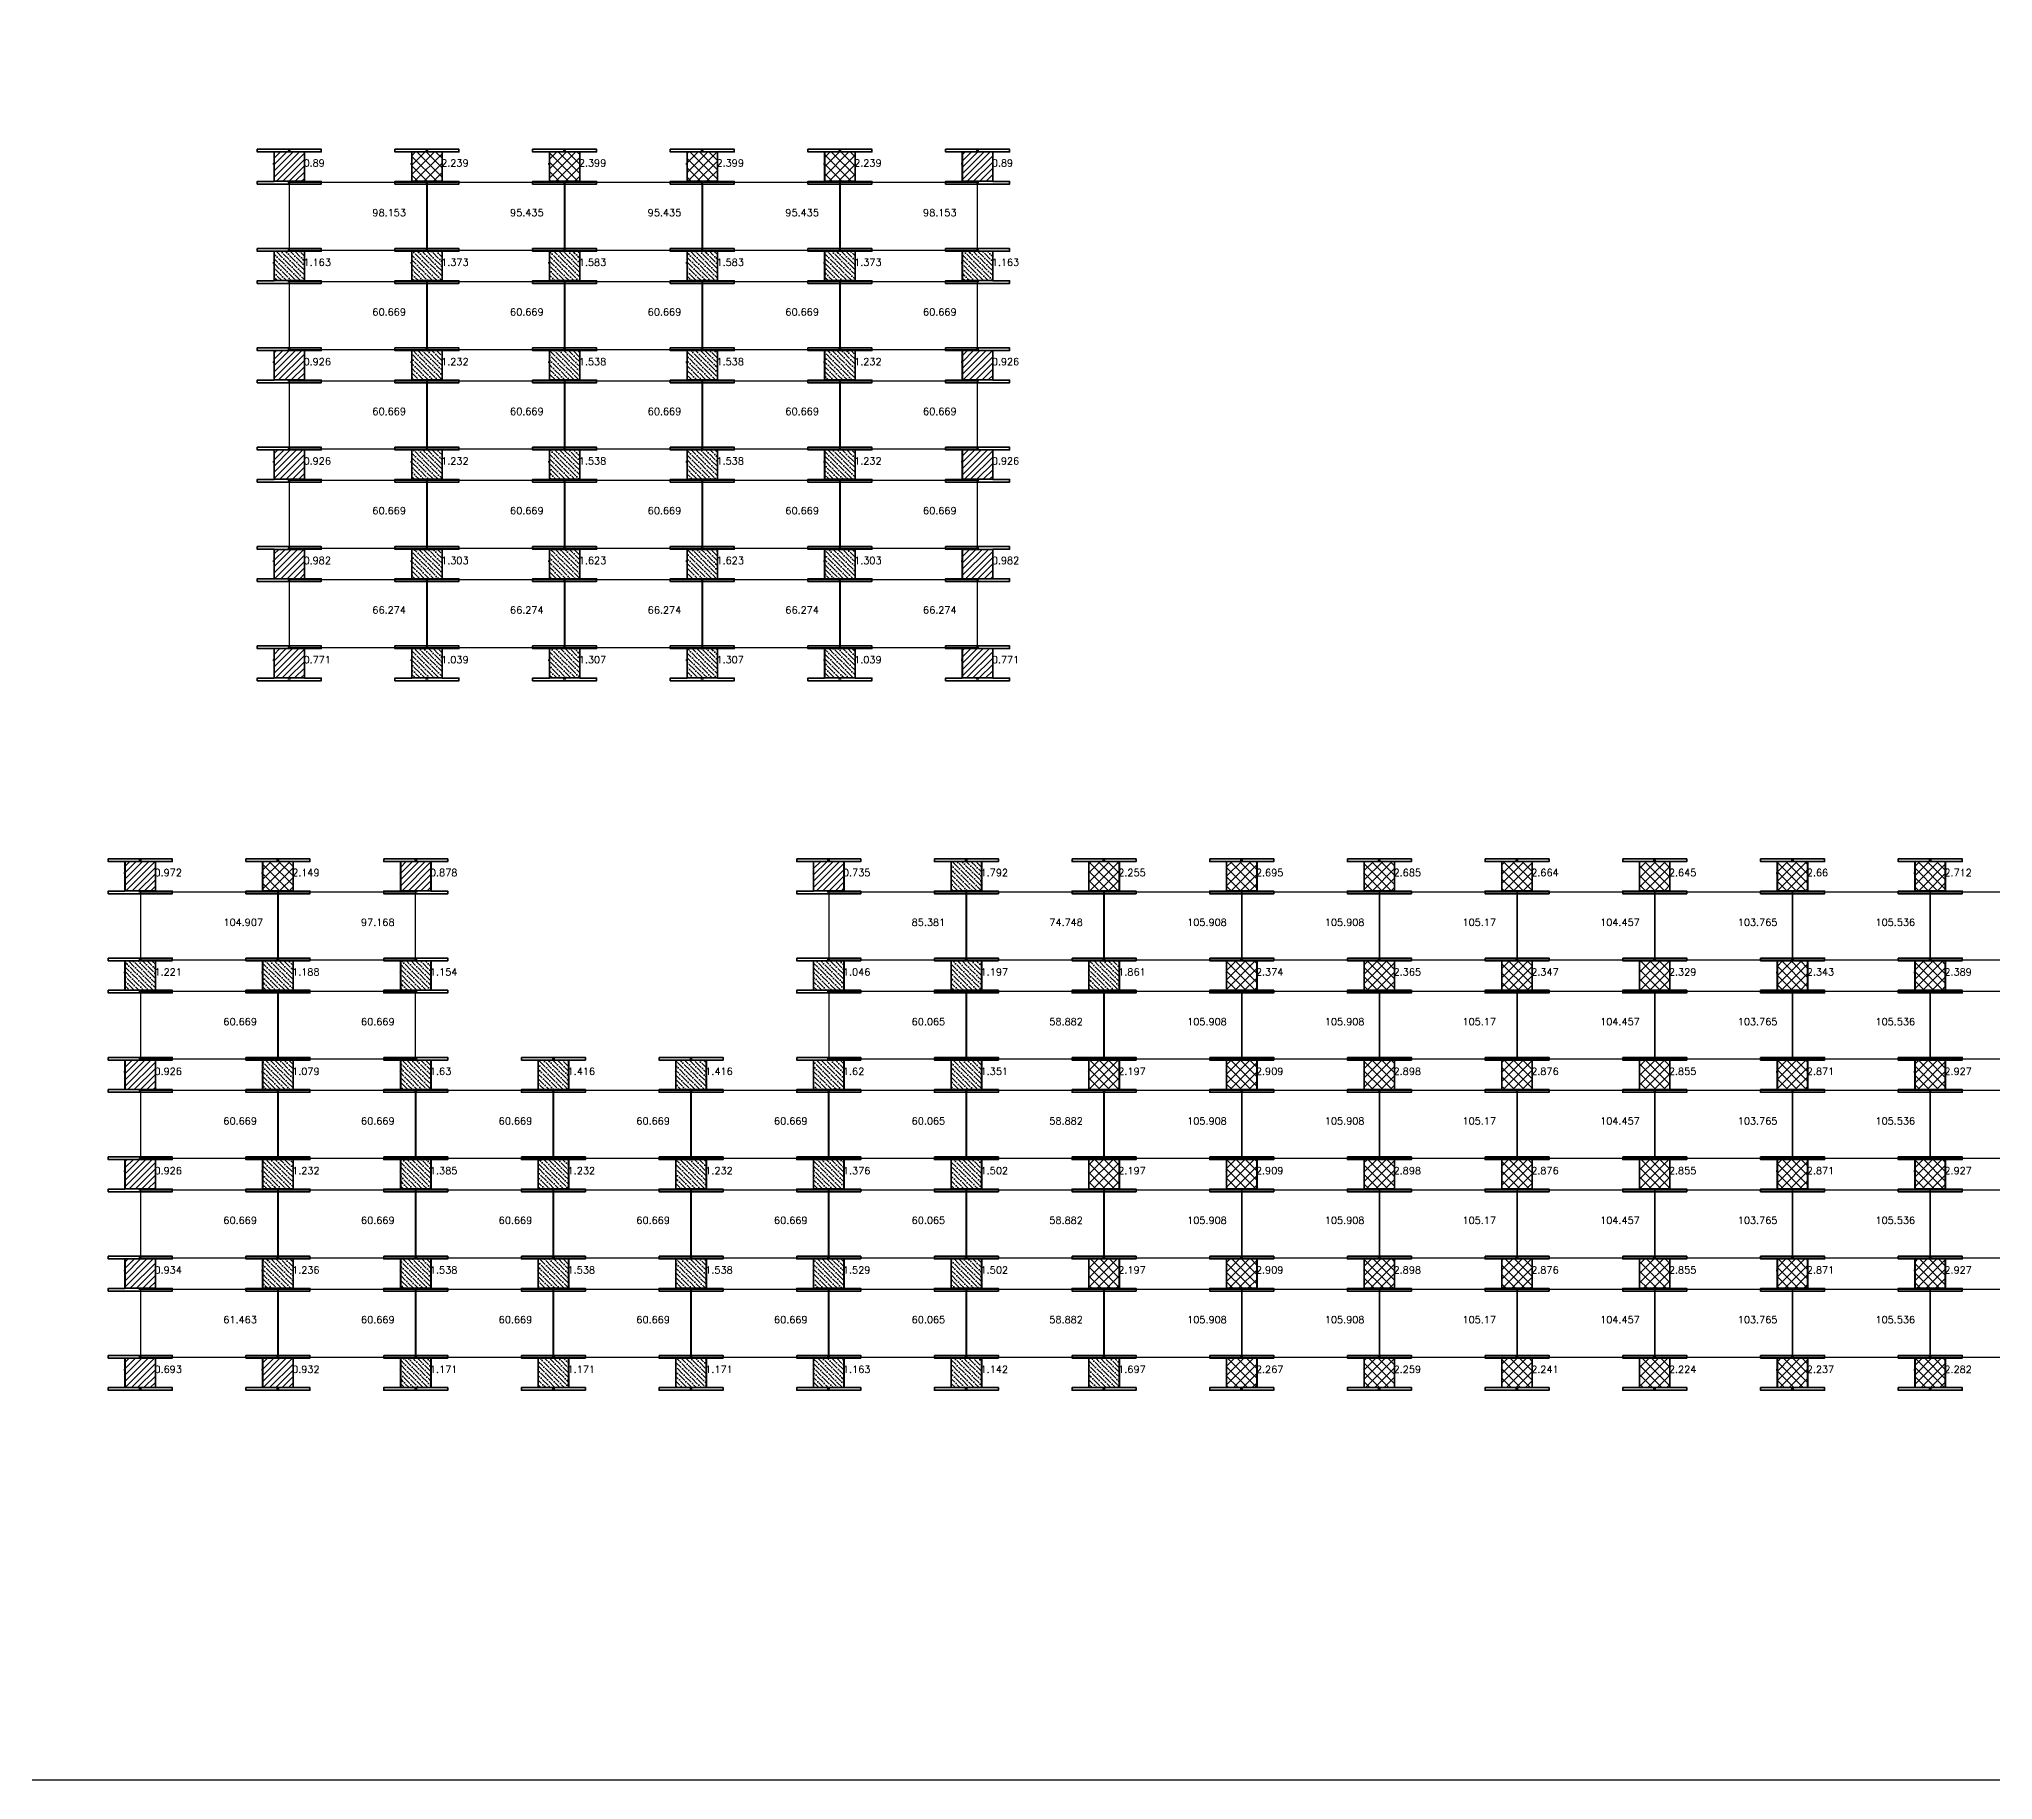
# Model space of a CAD drawing. Header units: inches. Extents: x 4487 to 8387, y 819 to 2897.
# Drawn here: x 6221 to 7321, y 819 to 1799 of the extents above; entities that cross this region are included whole.
import ezdxf

# ---------------------------------------------------------------- set-up
doc = ezdxf.new("R2010")
doc.units = ezdxf.units.IN
doc.header["$LTSCALE"] = 50
doc.header["$MEASUREMENT"] = 0
for name, color, linetype, lineweight in [('E-PANELS', 140, 'Continuous', 30), ('E3-ECOFEET', 254, 'Continuous', 35), ('HATCH 1', 5, 'Continuous', 35), ('HATCH 2', 140, 'Continuous', 35), ('HATCH 3', 30, 'Continuous', 35)]:
    doc.layers.add(name, color=color, linetype=linetype, lineweight=lineweight)
doc.layers.add('EF3 TEXT', color=7, linetype='Continuous', plot=False)
doc.layers.add('IFI PERIMETER', color=231, linetype='FENCE')
doc.styles.add('mytext', font='romans.shx')
doc.styles.get("Standard").update_dxf_attribs({"font": 'arial.ttf'})
doc.linetypes.add('FENCE', pattern='A,0.5,-0.1,["X",Standard,S=0.1,R=0,X=-0.035,Y=-0.05],-0.1', length=0.7)

# ---------------------------------------------------------------- blocks, each defined once
blk = doc.blocks.new('EF3_HATCH_3')
at = {"layer": 'HATCH 3'}
h = blk.add_hatch(dxfattribs=at)
h.set_pattern_fill('ANSI37', color=256, scale=30)
h.set_pattern_definition([(45, (-119.168, -90.9187), (-2.65165, 2.65165), []), (135, (-119.168, -90.9187), (-2.65165, -2.65165), [])])
h.paths.add_polyline_path([(-8.5, -8.25), (8.5, -8.25), (8.5, 8.25), (-8.5, 8.25)])
blk.add_lwpolyline([(-8.5, -8.25), (8.5, -8.25), (8.5, 8.25), (-8.5, 8.25)], close=True, dxfattribs=at)
blk = doc.blocks.new('EF3_HATCH_1')
at = {"layer": 'HATCH 1'}
h = blk.add_hatch(dxfattribs=at)
h.set_pattern_fill('ANSI31', color=256, scale=20)
h.set_pattern_definition([(45, (-119.168, -90.9187), (-1.767767, 1.767767), [])])
h.paths.add_polyline_path([(-8.5, -8.25), (8.5, -8.25), (8.5, 8.25), (-8.5, 8.25)])
blk.add_lwpolyline([(-8.5, -8.25), (8.5, -8.25), (8.5, 8.25), (-8.5, 8.25)], close=True, dxfattribs=at)
blk = doc.blocks.new('EF3_HATCH_2')
at = {"layer": 'HATCH 2'}
h = blk.add_hatch(dxfattribs=at)
h.set_pattern_fill('ANSI36', color=256, scale=15, angle=90)
h.set_pattern_definition([(135, (-119.168, -90.9187), (-3.64602, 0.994369), [4.6875, -0.9375, 0, -0.9375])])
h.paths.add_polyline_path([(-8.5, -8.25), (8.5, -8.25), (8.5, 8.25), (-8.5, 8.25)])
blk.add_lwpolyline([(-8.5, -8.25), (8.5, -8.25), (8.5, 8.25), (-8.5, 8.25)], close=True, dxfattribs=at)
blk = doc.blocks.new('JA 320W 10DEG')
at = {"layer": 'E-PANELS'}
blk.add_lwpolyline([(0, 0), (77.01, 0), (77.01, -38.44), (0, -38.44)], close=True, dxfattribs=at)
blk = doc.blocks.new('*U1')
at = {"layer": 'E3-ECOFEET', "color": 5}
for points in [[(0, 0), (0, -1.5), (9.4, -1.5), (9.4, -18.1), (0, -18.1), (0, -19.6), (36, -19.6), (36, -18.1), (26.6, -18.1), (26.6, -1.5), (36, -1.5), (36, 0), (0, 0)], [(8.8, -8.1), (8.9, -8.1)]]:
    blk.add_lwpolyline(points, dxfattribs=at)
at = {"layer": 'E3-ECOFEET'}
for points in [[(17.2, -1), (17.7, -1), (17.7, -0.5)], [(18.2, -0.5), (18.2, -1), (18.7, -1)], [(17.2, -18.5), (17.7, -18.5), (17.7, -19)], [(18.2, -19), (18.2, -18.5), (18.7, -18.5)]]:
    blk.add_lwpolyline(points, dxfattribs=at)

msp = doc.modelspace()

# ---------------------------------------------------------------- linework, layer by layer
at = {"layer": 'IFI PERIMETER'}
msp.add_lwpolyline([(8387.3, 2779.4), (4487.1, 2779.4), (4487.1, 819.1), (8387.3, 819.1)], close=True, dxfattribs=at)

# ---------------------------------------------------------------- block references
at = {"layer": 'E-PANELS'}
for p in [(6361.8, 1718.7), (6439.4, 1718.7), (6516.9, 1718.7), (6594.4, 1718.7), (6671.9, 1718.7), (6361.8, 1662.8), (6439.4, 1662.8), (6516.9, 1662.8), (6594.4, 1662.8), (6671.9, 1662.8), (6361.8, 1606.9), (6439.4, 1606.9), (6516.9, 1606.9), (6594.4, 1606.9), (6671.9, 1606.9), (6361.8, 1550.9), (6439.4, 1550.9), (6516.9, 1550.9), (6594.4, 1550.9), (6671.9, 1550.9), (6361.8, 1495), (6439.4, 1495), (6516.9, 1495), (6594.4, 1495), (6671.9, 1495), (6278, 1319.2), (6355.5, 1319.2), (6665.5, 1319.2), (6743, 1319.2), (6820.6, 1319.2), (6898.1, 1319.2), (6975.6, 1319.2), (7053.1, 1319.2), (7130.6, 1319.2), (7208.1, 1319.2), (7285.6, 1319.2), (6278, 1263.3), (6355.5, 1263.3), (6665.5, 1263.3), (6743, 1263.3), (6820.6, 1263.3), (6898.1, 1263.3), (6975.6, 1263.3), (7053.1, 1263.3), (7130.6, 1263.3), (7208.1, 1263.3), (7285.6, 1263.3), (6278, 1207.4), (6355.5, 1207.4), (6433, 1207.4), (6510.5, 1207.4), (6588, 1207.4), (6665.5, 1207.4), (6743, 1207.4), (6820.6, 1207.4), (6898.1, 1207.4), (6975.6, 1207.4), (7053.1, 1207.4), (7130.6, 1207.4), (7208.1, 1207.4), (7285.6, 1207.4), (6278, 1151.4), (6355.5, 1151.4), (6433, 1151.4), (6510.5, 1151.4), (6588, 1151.4), (6665.5, 1151.4), (6743, 1151.4), (6820.6, 1151.4), (6898.1, 1151.4), (6975.6, 1151.4), (7053.1, 1151.4), (7130.6, 1151.4), (7208.1, 1151.4), (7285.6, 1151.4), (6278, 1095.5), (6355.5, 1095.5), (6433, 1095.5), (6510.5, 1095.5), (6588, 1095.5), (6665.5, 1095.5), (6743, 1095.5), (6820.6, 1095.5), (6898.1, 1095.5), (6975.6, 1095.5), (7053.1, 1095.5), (7130.6, 1095.5), (7208.1, 1095.5), (7285.6, 1095.5)]:
    msp.add_blockref('JA 320W 10DEG', p, dxfattribs=at)
at = {"layer": 'E3-ECOFEET'}
for p in [(6343.6, 1737.2), (6421.1, 1737.2), (6498.6, 1737.2), (6576.1, 1737.2), (6653.6, 1737.2), (6731.1, 1737.2), (6343.6, 1681.3), (6421.1, 1681.3), (6498.6, 1681.3), (6576.1, 1681.3), (6653.6, 1681.3), (6731.1, 1681.3), (6343.6, 1625.4), (6421.1, 1625.4), (6498.6, 1625.4), (6576.1, 1625.4), (6653.6, 1625.4), (6731.1, 1625.4), (6343.6, 1569.4), (6421.1, 1569.4), (6498.6, 1569.4), (6576.1, 1569.4), (6653.6, 1569.4), (6731.1, 1569.4), (6343.6, 1513.5), (6421.1, 1513.5), (6498.6, 1513.5), (6576.1, 1513.5), (6653.6, 1513.5), (6731.1, 1513.5), (6343.6, 1457.6), (6421.1, 1457.6), (6498.6, 1457.6), (6576.1, 1457.6), (6653.6, 1457.6), (6731.1, 1457.6), (6259.7, 1337.7), (6337.2, 1337.7), (6414.8, 1337.7), (6647.3, 1337.7), (6724.8, 1337.7), (6802.3, 1337.7), (6879.8, 1337.7), (6957.3, 1337.7), (7034.8, 1337.7), (7112.3, 1337.7), (7189.9, 1337.7), (7267.4, 1337.7), (6259.7, 1281.8), (6337.2, 1281.8), (6414.8, 1281.8), (6647.3, 1281.8), (6724.8, 1281.8), (6802.3, 1281.8), (6879.8, 1281.8), (6957.3, 1281.8), (7034.8, 1281.8), (7112.3, 1281.8), (7189.9, 1281.8), (7267.4, 1281.8), (6259.7, 1225.9), (6337.2, 1225.9), (6414.8, 1225.9), (6492.3, 1225.9), (6569.8, 1225.9), (6647.3, 1225.9), (6724.8, 1225.9), (6802.3, 1225.9), (6879.8, 1225.9), (6957.3, 1225.9), (7034.8, 1225.9), (7112.3, 1225.9), (7189.9, 1225.9), (7267.4, 1225.9), (6259.7, 1169.9), (6337.2, 1169.9), (6414.8, 1169.9), (6492.3, 1169.9), (6569.8, 1169.9), (6647.3, 1169.9), (6724.8, 1169.9), (6802.3, 1169.9), (6879.8, 1169.9), (6957.3, 1169.9), (7034.8, 1169.9), (7112.3, 1169.9), (7189.9, 1169.9), (7267.4, 1169.9), (6259.7, 1114), (6337.2, 1114), (6414.8, 1114), (6492.3, 1114), (6569.8, 1114), (6647.3, 1114), (6724.8, 1114), (6802.3, 1114), (6879.8, 1114), (6957.3, 1114), (7034.8, 1114), (7112.3, 1114), (7189.9, 1114), (7267.4, 1114), (6259.7, 1058.1), (6337.2, 1058.1), (6414.8, 1058.1), (6492.3, 1058.1), (6569.8, 1058.1), (6647.3, 1058.1), (6724.8, 1058.1), (6802.3, 1058.1), (6879.8, 1058.1), (6957.3, 1058.1), (7034.8, 1058.1), (7112.3, 1058.1), (7189.9, 1058.1), (7267.4, 1058.1)]:
    msp.add_blockref('*U1', p, dxfattribs=at)
at = {"layer": 'HATCH 1'}
for p in [(6361.6, 1727.5), (6749.1, 1727.5), (6361.6, 1615.6), (6749.1, 1615.6), (6361.6, 1559.7), (6749.1, 1559.7), (6361.6, 1503.7), (6749.1, 1503.7), (6361.6, 1447.8), (6749.1, 1447.8), (6277.7, 1328), (6432.8, 1328), (6665.3, 1328), (6277.7, 1216.1), (6277.7, 1160.2), (6277.7, 1104.2), (6277.7, 1048.3), (6355.2, 1048.3)]:
    msp.add_blockref('EF3_HATCH_1', p, dxfattribs=at)
at = {"layer": 'HATCH 2'}
for p in [(6361.6, 1671.5), (6439.1, 1671.5), (6516.6, 1671.5), (6594.1, 1671.5), (6671.6, 1671.5), (6749.1, 1671.5), (6439.1, 1615.6), (6516.6, 1615.6), (6594.1, 1615.6), (6671.6, 1615.6), (6439.1, 1559.7), (6516.6, 1559.7), (6594.1, 1559.7), (6671.6, 1559.7), (6439.1, 1503.7), (6516.6, 1503.7), (6594.1, 1503.7), (6671.6, 1503.7), (6439.1, 1447.8), (6516.6, 1447.8), (6594.1, 1447.8), (6671.6, 1447.8), (6742.8, 1328), (6277.7, 1272), (6355.2, 1272), (6432.8, 1272), (6665.3, 1272), (6742.8, 1272), (6820.3, 1272), (6355.2, 1216.1), (6432.8, 1216.1), (6510.3, 1216.1), (6587.8, 1216.1), (6665.3, 1216.1), (6742.8, 1216.1), (6355.2, 1160.2), (6432.8, 1160.2), (6510.3, 1160.2), (6587.8, 1160.2), (6665.3, 1160.2), (6742.8, 1160.2), (6355.2, 1104.2), (6432.8, 1104.2), (6510.3, 1104.2), (6587.8, 1104.2), (6665.3, 1104.2), (6742.8, 1104.2), (6432.8, 1048.3), (6510.3, 1048.3), (6587.8, 1048.3), (6665.3, 1048.3), (6742.8, 1048.3), (6820.3, 1048.3)]:
    msp.add_blockref('EF3_HATCH_2', p, dxfattribs=at)
at = {"layer": 'HATCH 3'}
for p in [(6439.1, 1727.5), (6516.6, 1727.5), (6594.1, 1727.5), (6671.6, 1727.5), (6355.2, 1328), (6820.3, 1328), (6897.8, 1328), (6975.3, 1328), (7052.8, 1328), (7130.3, 1328), (7207.9, 1328), (7285.4, 1328), (6897.8, 1272), (6975.3, 1272), (7052.8, 1272), (7130.3, 1272), (7207.9, 1272), (7285.4, 1272), (6820.3, 1216.1), (6897.8, 1216.1), (6975.3, 1216.1), (7052.8, 1216.1), (7130.3, 1216.1), (7207.9, 1216.1), (7285.4, 1216.1), (6820.3, 1160.2), (6897.8, 1160.2), (6975.3, 1160.2), (7052.8, 1160.2), (7130.3, 1160.2), (7207.9, 1160.2), (7285.4, 1160.2), (6820.3, 1104.2), (6897.8, 1104.2), (6975.3, 1104.2), (7052.8, 1104.2), (7130.3, 1104.2), (7207.9, 1104.2), (7285.4, 1104.2), (6897.8, 1048.3), (6975.3, 1048.3), (7052.8, 1048.3), (7130.3, 1048.3), (7207.9, 1048.3), (7285.4, 1048.3)]:
    msp.add_blockref('EF3_HATCH_3', p, dxfattribs=at)

# ---------------------------------------------------------------- texts
at = {"layer": 'EF3 TEXT', "style": 'mytext'}
for s, p in [('0.89', (6369.6, 1727.5)), ('2.239', (6447.1, 1727.5)), ('2.399', (6524.6, 1727.5)), ('2.399', (6602.1, 1727.5)), ('2.239', (6679.6, 1727.5)), ('0.89', (6757.1, 1727.5)), ('98.153', (6408.4, 1699.5)), ('95.435', (6485.9, 1699.5)), ('95.435', (6563.4, 1699.5)), ('95.435', (6640.9, 1699.5)), ('98.153', (6718.4, 1699.5)), ('1.163', (6369.6, 1671.5)), ('1.373', (6447.1, 1671.5)), ('1.583', (6524.6, 1671.5)), ('1.583', (6602.1, 1671.5)), ('1.373', (6679.6, 1671.5)), ('1.163', (6757.1, 1671.5)), ('60.669', (6408.4, 1643.6)), ('60.669', (6485.9, 1643.6)), ('60.669', (6563.4, 1643.6)), ('60.669', (6640.9, 1643.6)), ('60.669', (6718.4, 1643.6)), ('0.926', (6369.6, 1615.6)), ('1.232', (6447.1, 1615.6)), ('1.538', (6524.6, 1615.6)), ('1.538', (6602.1, 1615.6)), ('1.232', (6679.6, 1615.6)), ('0.926', (6757.1, 1615.6)), ('60.669', (6408.4, 1587.6)), ('60.669', (6485.9, 1587.6)), ('60.669', (6563.4, 1587.6)), ('60.669', (6640.9, 1587.6)), ('60.669', (6718.4, 1587.6)), ('0.926', (6369.6, 1559.7)), ('1.232', (6447.1, 1559.7)), ('1.538', (6524.6, 1559.7)), ('1.538', (6602.1, 1559.7)), ('1.232', (6679.6, 1559.7)), ('0.926', (6757.1, 1559.7)), ('60.669', (6408.4, 1531.7)), ('60.669', (6485.9, 1531.7)), ('60.669', (6563.4, 1531.7)), ('60.669', (6640.9, 1531.7)), ('60.669', (6718.4, 1531.7)), ('0.982', (6369.6, 1503.7)), ('1.303', (6447.1, 1503.7)), ('1.623', (6524.6, 1503.7)), ('1.623', (6602.1, 1503.7)), ('1.303', (6679.6, 1503.7)), ('0.982', (6757.1, 1503.7)), ('66.274', (6408.4, 1475.8)), ('66.274', (6485.9, 1475.8)), ('66.274', (6563.4, 1475.8)), ('66.274', (6640.9, 1475.8)), ('66.274', (6718.4, 1475.8)), ('0.771', (6369.6, 1447.8)), ('1.039', (6447.1, 1447.8)), ('1.307', (6524.6, 1447.8)), ('1.307', (6602.1, 1447.8)), ('1.039', (6679.6, 1447.8)), ('0.771', (6757.1, 1447.8)), ('0.972', (6285.7, 1328)), ('2.149', (6363.2, 1328)), ('0.878', (6440.8, 1328)), ('0.735', (6673.3, 1328)), ('1.792', (6750.8, 1328)), ('2.255', (6828.3, 1328)), ('2.695', (6905.8, 1328)), ('2.685', (6983.3, 1328)), ('2.664', (7060.8, 1328)), ('2.645', (7138.3, 1328)), ('2.66', (7215.9, 1328)), ('2.712', (7293.4, 1328)), ('104.907', (6324.5, 1300)), ('97.168', (6402, 1300)), ('85.381', (6712, 1300)), ('74.748', (6789.5, 1300)), ('105.908', (6867.1, 1300)), ('105.908', (6944.6, 1300)), ('105.17', (7022.1, 1300)), ('104.457', (7099.6, 1300)), ('103.765', (7177.1, 1300)), ('105.536', (7254.6, 1300)), ('1.221', (6285.7, 1272)), ('1.188', (6363.2, 1272)), ('1.154', (6440.8, 1272)), ('1.046', (6673.3, 1272)), ('1.197', (6750.8, 1272)), ('1.861', (6828.3, 1272)), ('2.374', (6905.8, 1272)), ('2.365', (6983.3, 1272)), ('2.347', (7060.8, 1272)), ('2.329', (7138.3, 1272)), ('2.343', (7215.9, 1272)), ('2.389', (7293.4, 1272)), ('60.669', (6324.5, 1244.1)), ('60.669', (6402, 1244.1)), ('60.065', (6712, 1244.1)), ('58.882', (6789.5, 1244.1)), ('105.908', (6867.1, 1244.1)), ('105.908', (6944.6, 1244.1)), ('105.17', (7022.1, 1244.1)), ('104.457', (7099.6, 1244.1)), ('103.765', (7177.1, 1244.1)), ('105.536', (7254.6, 1244.1)), ('0.926', (6285.7, 1216.1)), ('1.079', (6363.2, 1216.1)), ('1.63', (6440.8, 1216.1)), ('1.416', (6518.3, 1216.1)), ('1.416', (6595.8, 1216.1)), ('1.62', (6673.3, 1216.1)), ('1.351', (6750.8, 1216.1)), ('2.197', (6828.3, 1216.1)), ('2.909', (6905.8, 1216.1)), ('2.898', (6983.3, 1216.1)), ('2.876', (7060.8, 1216.1)), ('2.855', (7138.3, 1216.1)), ('2.871', (7215.9, 1216.1)), ('2.927', (7293.4, 1216.1)), ('60.669', (6324.5, 1188.1)), ('60.669', (6402, 1188.1)), ('60.669', (6479.5, 1188.1)), ('60.669', (6557, 1188.1)), ('60.669', (6634.5, 1188.1)), ('60.065', (6712, 1188.1)), ('58.882', (6789.5, 1188.1)), ('105.908', (6867.1, 1188.1)), ('105.908', (6944.6, 1188.1)), ('105.17', (7022.1, 1188.1)), ('104.457', (7099.6, 1188.1)), ('103.765', (7177.1, 1188.1)), ('105.536', (7254.6, 1188.1)), ('0.926', (6285.7, 1160.2)), ('1.232', (6363.2, 1160.2)), ('1.385', (6440.8, 1160.2)), ('1.232', (6518.3, 1160.2)), ('1.232', (6595.8, 1160.2)), ('1.376', (6673.3, 1160.2)), ('1.502', (6750.8, 1160.2)), ('2.197', (6828.3, 1160.2)), ('2.909', (6905.8, 1160.2)), ('2.898', (6983.3, 1160.2)), ('2.876', (7060.8, 1160.2)), ('2.855', (7138.3, 1160.2)), ('2.871', (7215.9, 1160.2)), ('2.927', (7293.4, 1160.2)), ('60.669', (6324.5, 1132.2)), ('60.669', (6402, 1132.2)), ('60.669', (6479.5, 1132.2)), ('60.669', (6557, 1132.2)), ('60.669', (6634.5, 1132.2)), ('60.065', (6712, 1132.2)), ('58.882', (6789.5, 1132.2)), ('105.908', (6867.1, 1132.2)), ('105.908', (6944.6, 1132.2)), ('105.17', (7022.1, 1132.2)), ('104.457', (7099.6, 1132.2)), ('103.765', (7177.1, 1132.2)), ('105.536', (7254.6, 1132.2)), ('0.934', (6285.7, 1104.2)), ('1.236', (6363.2, 1104.2)), ('1.538', (6440.8, 1104.2)), ('1.538', (6518.3, 1104.2)), ('1.538', (6595.8, 1104.2)), ('1.529', (6673.3, 1104.2)), ('1.502', (6750.8, 1104.2)), ('2.197', (6828.3, 1104.2)), ('2.909', (6905.8, 1104.2)), ('2.898', (6983.3, 1104.2)), ('2.876', (7060.8, 1104.2)), ('2.855', (7138.3, 1104.2)), ('2.871', (7215.9, 1104.2)), ('2.927', (7293.4, 1104.2)), ('61.463', (6324.5, 1076.3)), ('60.669', (6402, 1076.3)), ('60.669', (6479.5, 1076.3)), ('60.669', (6557, 1076.3)), ('60.669', (6634.5, 1076.3)), ('60.065', (6712, 1076.3)), ('58.882', (6789.5, 1076.3)), ('105.908', (6867.1, 1076.3)), ('105.908', (6944.6, 1076.3)), ('105.17', (7022.1, 1076.3)), ('104.457', (7099.6, 1076.3)), ('103.765', (7177.1, 1076.3)), ('105.536', (7254.6, 1076.3)), ('0.693', (6285.7, 1048.3)), ('0.932', (6363.2, 1048.3)), ('1.171', (6440.8, 1048.3)), ('1.171', (6518.3, 1048.3)), ('1.171', (6595.8, 1048.3)), ('1.163', (6673.3, 1048.3)), ('1.142', (6750.8, 1048.3)), ('1.697', (6828.3, 1048.3)), ('2.267', (6905.8, 1048.3)), ('2.259', (6983.3, 1048.3)), ('2.241', (7060.8, 1048.3)), ('2.224', (7138.3, 1048.3)), ('2.237', (7215.9, 1048.3)), ('2.282', (7293.4, 1048.3))]:
    msp.add_text(s, height=4, dxfattribs=at).set_placement(p)

doc.saveas('drawing.dxf')
